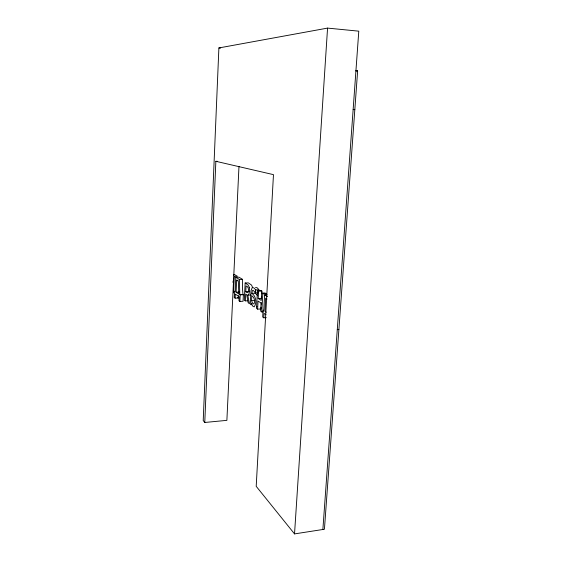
<?xml version="1.0" encoding="UTF-8"?>
<svg xmlns="http://www.w3.org/2000/svg" width="562" height="562" viewBox="0 0 562 562"><rect width="100%" height="100%" fill="white"/><g stroke="black" fill="none" stroke-linecap="round" stroke-linejoin="round"><path stroke-width="0.84" d="M235.141 298.155L234.249 297.544L234.551 291.186L235.12 291.566L235.808 277.263L239.377 279.447L239.805 294.671L243.367 294.818L243.044 301.281L239.883 301.401L238.955 300.768L239.159 296.687L235.33 294.123L235.141 298.155L238.26 298.036L238.379 295.619M235.808 277.263L238.934 277.178L242.538 279.363L242.447 287.87L242.974 294.558L243.367 294.818M322.876 529.495L358.788 31.163L327.562 28.1L218.892 47.939L203.212 420.545L204.765 422.469L226.879 420.355L238.983 166.352M204.765 422.469L215.857 161.294L217.585 161.343M233.026 282.524L233.097 281.014M233.497 292.935L234.291 276.335L237.41 276.251L234.396 274.544L233.799 274.762A3.105 1.047 88.5 0 0 233.518 275.155M236.665 280.234L238.33 281.267L238.829 294.024L236.082 292.205L236.665 280.234L238.232 280.185M239.883 301.401L240.199 294.931M252.507 287.252L251.558 285.089L248.376 282.897L245.158 282.988L244.294 300.185L245.32 300.874L247.73 300.782M245.32 300.874L245.664 294.045L246.69 294.713L248.179 302.799L249.409 303.62L247.765 295.134L249.001 293.975L249.542 290.814A4.531 1.595 88.1 0 0 249.254 287.358M245.777 291.762L246.072 285.946C249.395 286.22 249.465 295.134 245.777 291.762L249.001 291.657M251.544 300.586L251.797 295.71C254.361 297.417 255.183 300.846 254.087 303.635L253.673 303.958L252.654 303.325L251.544 300.586L254.811 300.459M255.598 292.928L255.759 289.88L253.813 287.849L252.226 287.582L250.996 290.723L250.252 304.19L251.319 304.899L251.411 303.037L252.633 306.065L254.157 306.887C257.003 302.995 256.082 296.146 251.917 293.35L252.317 290.695L253.055 290.224L255.598 292.928L258.084 292.844M257.459 295.429L255.19 293.238L255.429 291.067M261.787 293.519L261.92 291.102L260.789 290.413L257.459 290.526L256.511 308.39L257.621 309.135L260.951 308.995L261.035 307.386M257.621 309.135L258.056 301.084L261.098 303.051L260.656 311.172L261.801 311.938L263.48 311.868M266.072 295.401L266.163 293.673L265.004 292.971L261.639 293.09L261.239 300.424L258.19 298.485L258.583 291.214L257.459 290.526M261.211 304.168L261.295 302.56M261.611 296.743L261.527 298.359L258.19 298.485M261.801 311.938L262.791 293.793L261.639 293.09M267.161 294.825L264.618 294.917L263.761 310.554L263.079 310.105L262.7 317.045L263.775 317.79L266.311 317.671M263.775 317.79L264.014 313.378L265.995 314.706M355.943 70.7L357.636 70.833L324.429 529.249L294.53 533.9L327.562 28.1M255.506 287.477L257.108 287.744L259.075 289.774L255.759 289.88M355.901 70.945L357.636 70.833M337.277 329.655L338.893 329.571M251.917 293.35L255.19 293.238M239.805 294.671L242.974 294.558M262.791 293.793L266.163 293.673M247.765 295.134L251.003 295.022M258.583 291.214L261.92 291.102M236.082 292.205L239.215 292.1M239.377 279.447L242.538 279.363M353.14 109.569L354.819 109.667M218.892 47.939L220.585 48.079M215.857 161.294L273.469 174.642L256.202 486.32L294.53 533.9M256.665 306.655L257.059 306.81M245.158 282.988L248.313 285.187L249.254 287.358M264.618 294.917L267.498 296.68M266.992 299.068L265.65 298.232L264.927 311.327L266.255 312.212M237.361 297.424L238.26 298.036"/></g></svg>
